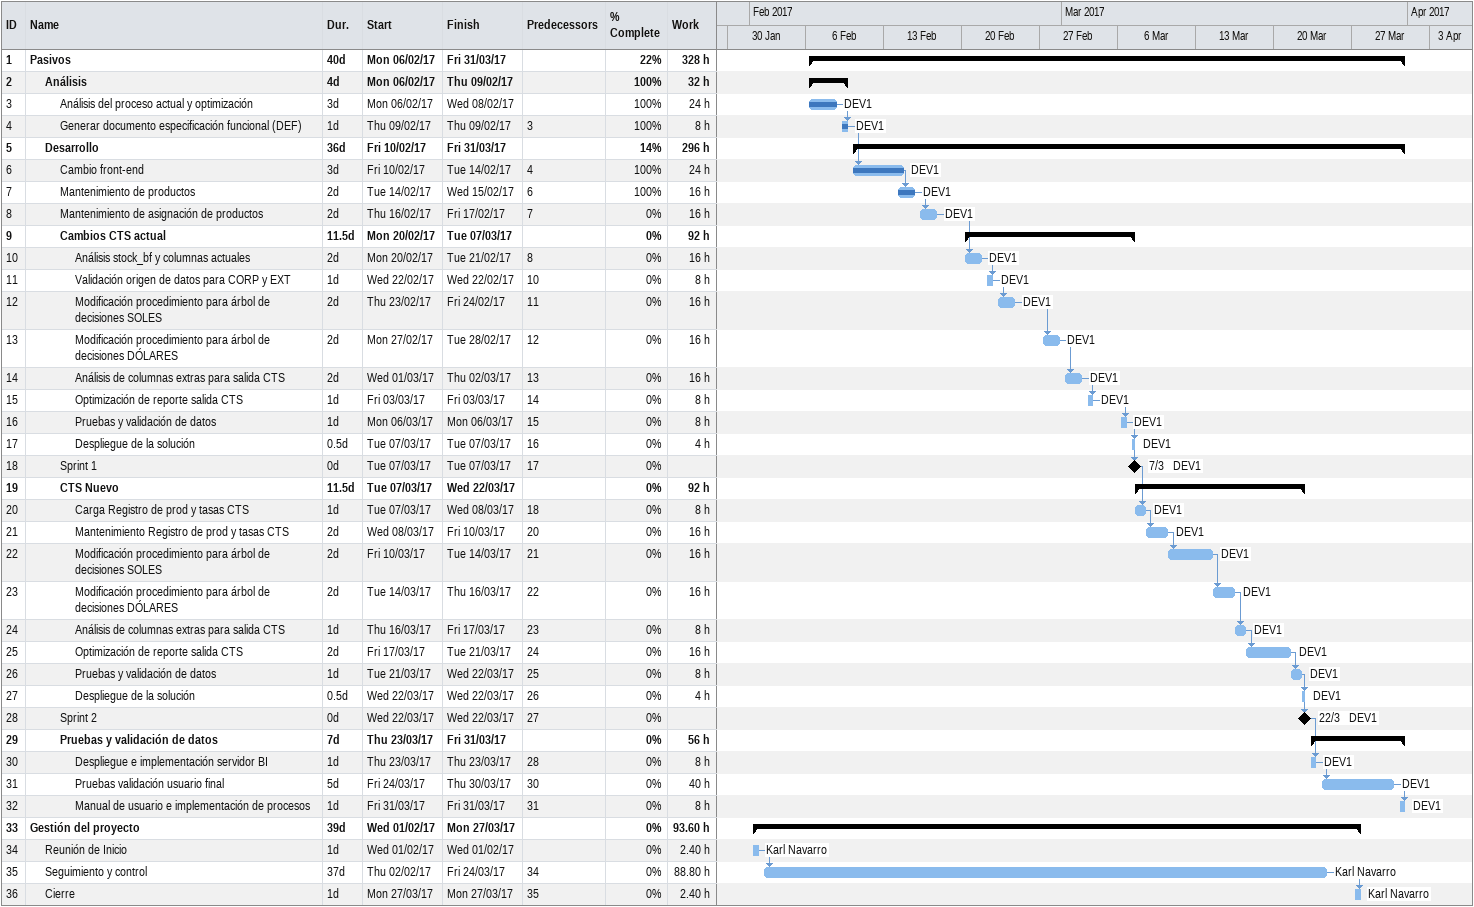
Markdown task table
| ID | Level | Task | Duration | Start | Finish | Predecessors | Resources | % complete | Work (h) |
|---|---|---|---|---|---|---|---|---|---|
| 1 | 1 | **Pasivos** | 40d | 2017-02-06 | 2017-03-31 |  |  | 22 | 328 |
| 2 | 2 | **Análisis** | 4d | 2017-02-06 | 2017-02-09 |  |  | 100 | 32 |
| 3 | 3 | Análisis del proceso actual y optimización | 3d | 2017-02-06 | 2017-02-08 |  | DEV1 | 100 | 24 |
| 4 | 3 | Generar documento especificación funcional (DEF) | 1d | 2017-02-09 | 2017-02-09 | 3 | DEV1 | 100 | 8 |
| 5 | 2 | **Desarrollo** | 36d | 2017-02-10 | 2017-03-31 |  |  | 14 | 296 |
| 6 | 3 | Cambio front-end | 3d | 2017-02-10 | 2017-02-14 | 4 | DEV1 | 100 | 24 |
| 7 | 3 | Mantenimiento de productos | 2d | 2017-02-14 | 2017-02-15 | 6 | DEV1 | 100 | 16 |
| 8 | 3 | Mantenimiento de asignación de productos | 2d | 2017-02-16 | 2017-02-17 | 7 | DEV1 | 0 | 16 |
| 9 | 3 | **Cambios CTS actual** | 11.5d | 2017-02-20 | 2017-03-07 |  |  | 0 | 92 |
| 10 | 4 | Análisis stock_bf y columnas actuales | 2d | 2017-02-20 | 2017-02-21 | 8 | DEV1 | 0 | 16 |
| 11 | 4 | Validación origen de datos para CORP y EXT | 1d | 2017-02-22 | 2017-02-22 | 10 | DEV1 | 0 | 8 |
| 12 | 4 | Modificación procedimiento para árbol de decisiones SOLES | 2d | 2017-02-23 | 2017-02-24 | 11 | DEV1 | 0 | 16 |
| 13 | 4 | Modificación procedimiento para árbol de decisiones DÓLARES | 2d | 2017-02-27 | 2017-02-28 | 12 | DEV1 | 0 | 16 |
| 14 | 4 | Análisis de columnas extras para salida CTS | 2d | 2017-03-01 | 2017-03-02 | 13 | DEV1 | 0 | 16 |
| 15 | 4 | Optimización de reporte salida CTS | 1d | 2017-03-03 | 2017-03-03 | 14 | DEV1 | 0 | 8 |
| 16 | 4 | Pruebas y validación de datos | 1d | 2017-03-06 | 2017-03-06 | 15 | DEV1 | 0 | 8 |
| 17 | 4 | Despliegue de la solución | 0.5d | 2017-03-07 | 2017-03-07 | 16 | DEV1 | 0 | 4 |
| 18 | 3 | Sprint 1 | 0d | 2017-03-07 | 2017-03-07 | 17 | DEV1 | 0 |  |
| 19 | 3 | **CTS Nuevo** | 11.5d | 2017-03-07 | 2017-03-22 |  |  | 0 | 92 |
| 20 | 4 | Carga Registro de prod y tasas CTS | 1d | 2017-03-07 | 2017-03-08 | 18 | DEV1 | 0 | 8 |
| 21 | 4 | Mantenimiento Registro de prod y tasas CTS | 2d | 2017-03-08 | 2017-03-10 | 20 | DEV1 | 0 | 16 |
| 22 | 4 | Modificación procedimiento para árbol de decisiones SOLES | 2d | 2017-03-10 | 2017-03-14 | 21 | DEV1 | 0 | 16 |
| 23 | 4 | Modificación procedimiento para árbol de decisiones DÓLARES | 2d | 2017-03-14 | 2017-03-16 | 22 | DEV1 | 0 | 16 |
| 24 | 4 | Análisis de columnas extras para salida CTS | 1d | 2017-03-16 | 2017-03-17 | 23 | DEV1 | 0 | 8 |
| 25 | 4 | Optimización de reporte salida CTS | 2d | 2017-03-17 | 2017-03-21 | 24 | DEV1 | 0 | 16 |
| 26 | 4 | Pruebas y validación de datos | 1d | 2017-03-21 | 2017-03-22 | 25 | DEV1 | 0 | 8 |
| 27 | 4 | Despliegue de la solución | 0.5d | 2017-03-22 | 2017-03-22 | 26 | DEV1 | 0 | 4 |
| 28 | 3 | Sprint 2 | 0d | 2017-03-22 | 2017-03-22 | 27 | DEV1 | 0 |  |
| 29 | 3 | **Pruebas y validación de datos** | 7d | 2017-03-23 | 2017-03-31 |  |  | 0 | 56 |
| 30 | 4 | Despliegue e implementación servidor BI | 1d | 2017-03-23 | 2017-03-23 | 28 | DEV1 | 0 | 8 |
| 31 | 4 | Pruebas validación usuario final | 5d | 2017-03-24 | 2017-03-30 | 30 | DEV1 | 0 | 40 |
| 32 | 4 | Manual de usuario e implementación de procesos | 1d | 2017-03-31 | 2017-03-31 | 31 | DEV1 | 0 | 8 |
| 33 | 1 | **Gestión del proyecto** | 39d | 2017-02-01 | 2017-03-27 |  |  | 0 | 93.60 |
| 34 | 2 | Reunión de Inicio | 1d | 2017-02-01 | 2017-02-01 |  | Karl Navarro | 0 | 2.40 |
| 35 | 2 | Seguimiento y control | 37d | 2017-02-02 | 2017-03-24 | 34 | Karl Navarro | 0 | 88.80 |
| 36 | 2 | Cierre | 1d | 2017-03-27 | 2017-03-27 | 35 | Karl Navarro | 0 | 2.40 |
